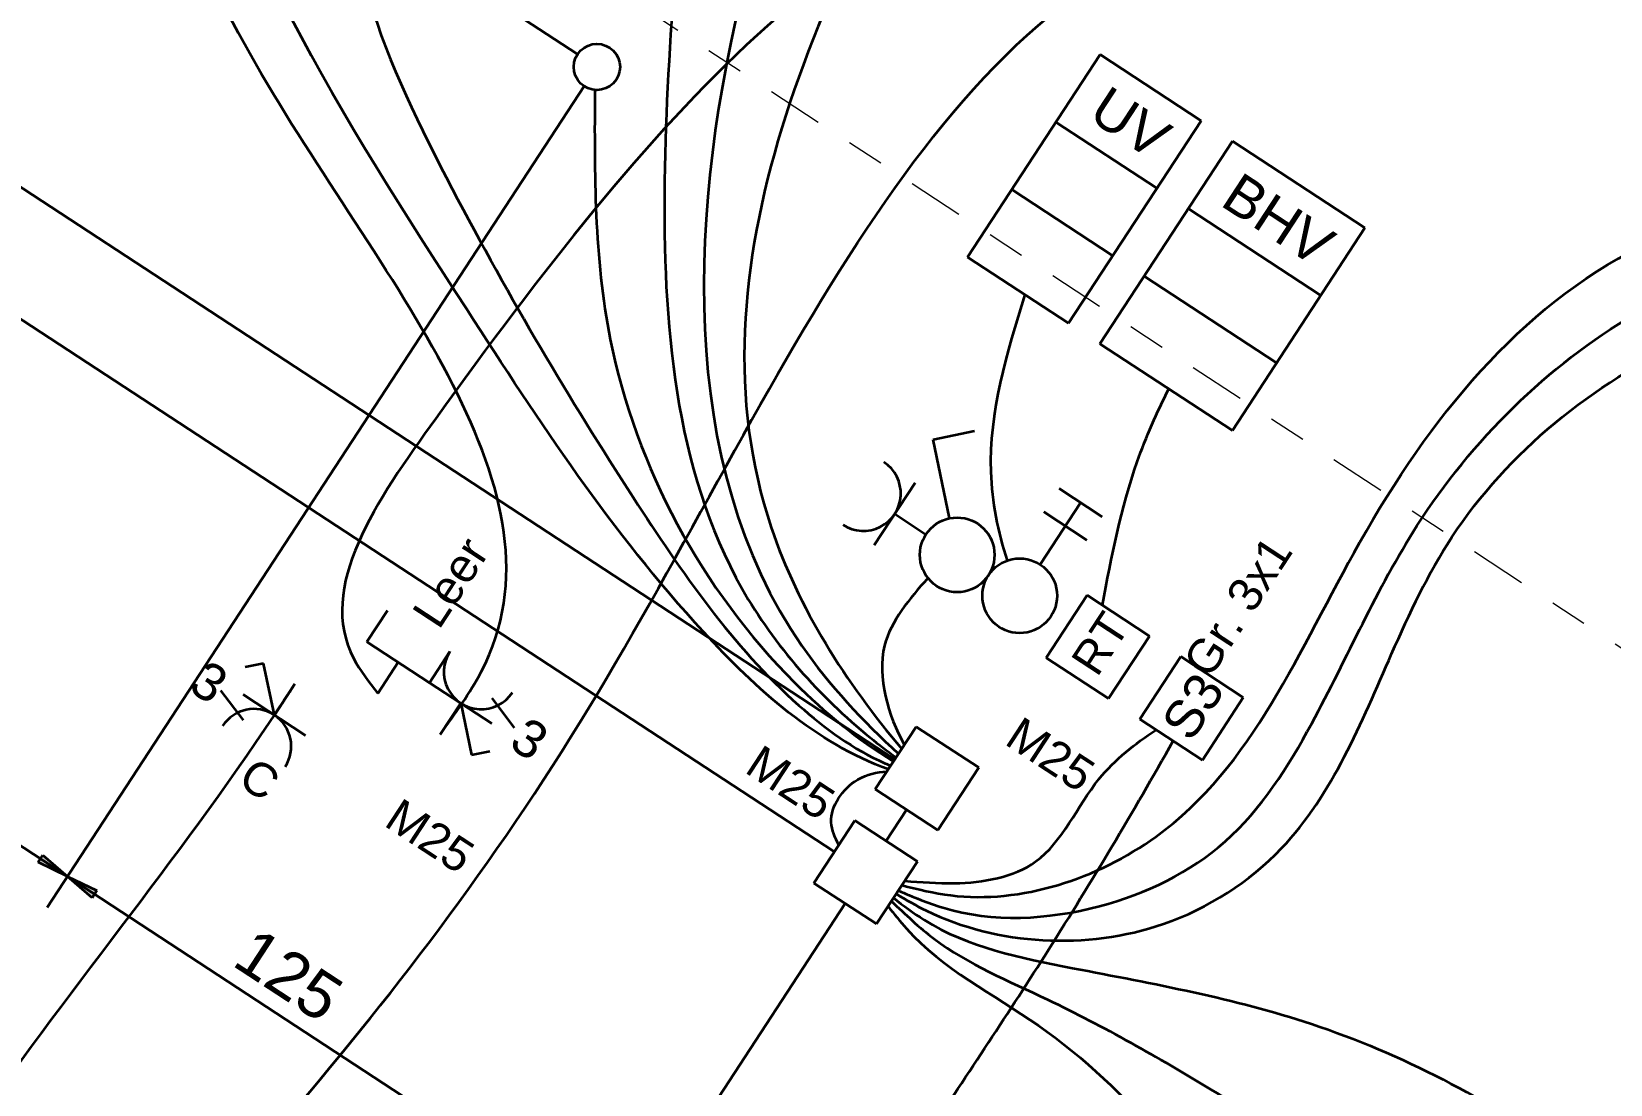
# Model space of a CAD drawing. Header units: metres. Extents: x 2696276 to 2696381, y 1245119 to 1245220.
# Drawn here: x 2696294.509 to 2696298.736, y 1245180.725 to 1245183.543 of the extents above; entities that cross this region are included whole.
import ezdxf
from ezdxf.lldxf.tags import DXFTag

# ---------------------------------------------------------------- set-up
doc = ezdxf.new("R2010")
doc.units = ezdxf.units.M
doc.linetypes.add('000_hbf_Strichpunkt 3_1_1mm Achsen', pattern=[0.25, 0.15, -0.05, 0, -0.05])
for name, color, linetype, lineweight, true_color in [('011_232.51_Lichtinstallationen allgemein', 150, 'Continuous', 35, 0x0080ff), ('011_232.51_Lichtinstallationen allgemein_Deckenltg', 150, 'Continuous', 35, 0x0080ff), ('013_232.61_Kraftinstallationen allgemein_Bodenltg', 1, 'STRICHLINIE', 35, 0xff0000), ('014_232.62_Storeninstallationen', 1, 'Continuous', 35, 0xff0000), ('014_232.62_Storeninstallationen_Deckenltg', 1, 'Continuous', 35, 0xff0000), ('016_232.70_HLKS-Installation', 5, 'Continuous', 35, 0x0000ff), ('016_232.70_HLKS-Installation_Bodenltg', 5, 'STRICHLINIE', 35, 0x0000ff), ('018_233.01_Innenleuchten', 150, 'Continuous', 35, 0x0080ff), ('035_236.3__UKV-Installationen', 24, 'Continuous', 35, 0x993300), ('035_236.3__UKV-Installationen_Bodenltg', 24, 'STRICHLINIE', 35, 0x993300), ('035_236.3__UKV-Installationen_Deckenltg', 24, 'Continuous', 35, 0x993300)]:
    doc.layers.add(name, color=color, linetype=linetype, lineweight=lineweight, true_color=true_color)
doc.layers.add('1_M01_Achsen.V', color=7, linetype='Continuous')
doc.layers.add('X_Mass', color=7, linetype='Continuous', lineweight=35)
doc.styles.get("Standard").update_dxf_attribs({"font": 'arial.ttf'})
tags = doc.linetypes.add('STRICHLINIE', pattern=[19.05, 12.7, -6.35]).pattern_tags.tags
tags[6:7] = [DXFTag(74, 4), DXFTag(75, 0), DXFTag(340, '0'), DXFTag(46, 0.0), DXFTag(50, 0.0), DXFTag(44, 0.0), DXFTag(45, 0.0)]
tags[4:5] = [DXFTag(74, 4), DXFTag(75, 0), DXFTag(340, '0'), DXFTag(46, 0.0), DXFTag(50, 0.0), DXFTag(44, 0.0), DXFTag(45, 0.0)]
tags = doc.linetypes.add('STRICHPUNKT2', pattern=[12.7, 6.35, -3.175, 0, -3.175]).pattern_tags.tags
tags[10:11] = [DXFTag(74, 4), DXFTag(75, 0), DXFTag(340, '0'), DXFTag(46, 0.0), DXFTag(50, 0.0), DXFTag(44, 0.0), DXFTag(45, 0.0)]
tags[8:9] = [DXFTag(74, 4), DXFTag(75, 0), DXFTag(340, '0'), DXFTag(46, 0.0), DXFTag(50, 0.0), DXFTag(44, 0.0), DXFTag(45, 0.0)]
tags[6:7] = [DXFTag(74, 4), DXFTag(75, 0), DXFTag(340, '0'), DXFTag(46, 0.0), DXFTag(50, 0.0), DXFTag(44, 0.0), DXFTag(45, 0.0)]
tags[4:5] = [DXFTag(74, 4), DXFTag(75, 0), DXFTag(340, '0'), DXFTag(46, 0.0), DXFTag(50, 0.0), DXFTag(44, 0.0), DXFTag(45, 0.0)]

# ---------------------------------------------------------------- blocks, each defined once
blk = doc.blocks.new('Maß-A0S2JCAI73', base_point=(-99.38, 748.96))
at = {"color": 0, "linetype": 'ByBlock', "lineweight": -2, "ltscale": 0.35}
for p, q in [((-45, 1023.96), (-24.35, 1023.96)), ((-36.14, 1015.29), (-35, 1023.96)), ((-35, 1023.96), (-33.86, 1015.29)), ((-35, 1023.96), (-35, 748.96)), ((-33.86, 1015.29), (-36.14, 1015.29)), ((-35, 833.95), (-36.14, 842.62)), ((-36.14, 842.62), (-33.86, 842.62)), ((-33.86, 842.62), (-35, 833.95)), ((-45, 833.95), (-15.11, 833.95)), ((-36.14, 825.27), (-35, 833.95)), ((-35, 833.95), (-33.86, 825.27)), ((-33.86, 825.27), (-36.14, 825.27)), ((-35, 748.96), (-36.14, 757.63)), ((-36.14, 757.63), (-33.86, 757.63)), ((-33.86, 757.63), (-35, 748.96)), ((-25, 748.96), (-99.38, 748.96))]:
    blk.add_line(p, q, dxfattribs=at)
for points in [[(-35, 1023.96), (-33.86, 1015.29), (-36.14, 1015.29)], [(-35, 833.95), (-36.14, 842.62), (-33.86, 842.62)], [(-35, 833.95), (-33.86, 825.27), (-36.14, 825.27)], [(-35, 748.96), (-36.14, 757.63), (-33.86, 757.63)]]:
    blk.add_solid(points, dxfattribs=at)
at = {"color": 0, "linetype": 'ByBlock', "lineweight": -2, "ltscale": 0.35, "char_height": 12.5, "attachment_point": 1, "rotation": 90}
for s, insert in [('{\\fArial;190}', (-51.71, 988.59)), ('{\\fArial;85}', (-51.79, 789.5))]:
    blk.add_mtext(s, dxfattribs=dict(at, insert=insert))
blk = doc.blocks.new('0_232.51_Lichtinstallationen allgemein_Deckenltg-A0S2JCB673', base_point=(-592.69, 908.8))
at = {"color": 0, "linetype": 'ByBlock', "lineweight": -2, "ltscale": 0.35}
blk.add_open_spline([(-575.39, 1382.36), (-585.4, 1274.88), (-600.98, 1107.57), (-495.53, 928.28), (-423.35, 910.9), (-410.61, 908.8)], degree=3, knots=[0, 0, 0, 0, 322.521697, 502.056633, 540.81849, 540.81849, 540.81849, 540.81849], dxfattribs=at)
blk = doc.blocks.new('Deckenlampendübel-A0S2JCBI73', base_point=(-585.02, 1012.24))
at = {"color": 0, "lineweight": -2}
blk.add_circle((-578.83, 1018.42), 6.19, dxfattribs=at)
blk = doc.blocks.new('Steckdose T13_ UP-A0S2JCBM73', base_point=(-456.61, 951.96))
at = {"color": 0, "lineweight": -2}
for p, q in [((-446.61, 971.96), (-446.61, 951.96)), ((-446.61, 961.96), (-436.61, 961.96))]:
    blk.add_line(p, q, dxfattribs=at)
blk.add_ellipse((-456.61, 961.96), major_axis=(0, -10), ratio=1, start_param=0, end_param=3.141593, dxfattribs=at)
blk = doc.blocks.new('0_236.3_UKV-Installationen_Deckenltg-A0S2JCBQ73', base_point=(-361.61, 1048.96))
at = {"color": 0, "linetype": 'ByBlock', "lineweight": -2, "ltscale": 0.35}
blk.add_open_spline([(-361.61, 1203.89), (-360.77, 1197.36), (-355.42, 1155.28), (-231.8, 1189.52), (-136.93, 1211.33), (-35.31, 1148.28), (-38.28, 1087.3), (-49.3, 1064.64), (-48.76, 1052.32), (-48.61, 1048.96)], degree=3, knots=[0, 0, 0, 0, 18.585915, 119.695291, 252.970899, 362.112816, 399.202348, 425.863058, 435.863058, 435.863058, 435.863058, 435.863058], dxfattribs=at)
blk = doc.blocks.new('0_236.3_UKV-Installationen_Bodenltg-A0S2JCF473', base_point=(-563.94, 845.96))
at = {"color": 0, "lineweight": -2}
blk.add_open_spline([(-361.61, 1203.89), (-411.03, 1189.02), (-542.54, 1149.45), (-562.04, 987.98), (-565.54, 856.02), (-539.78, 847.22), (-536.11, 845.96)], degree=3, knots=[0, 0, 0, 0, 144.368215, 384.178447, 452.142868, 463.463135, 463.463135, 463.463135, 463.463135], dxfattribs=at)
blk = doc.blocks.new('0_232.51_Lichtinstallationen allgemein_Deckenltg-A0S2JCFW73', base_point=(-563.15, 410.64))
at = {"color": 0, "linetype": 'ByBlock', "lineweight": -2, "ltscale": 0.35}
blk.add_open_spline([(-380.11, 412.93), (-385.89, 411.77), (-432.7, 404.84), (-548.84, 487.43), (-571.25, 659.84), (-555.96, 782.25), (-556.1, 832.63), (-556.11, 835.96)], degree=3, knots=[0, 0, 0, 0, 17.698165, 140.470421, 362.985109, 504.076043, 514.076043, 514.076043, 514.076043, 514.076043], dxfattribs=at)
blk = doc.blocks.new('0_232.51_Lichtinstallationen allgemein_Bodenltg-A0S2JCHM73', base_point=(-390.61, 877.07))
at = {"color": 0, "linetype": 'ByBlock', "lineweight": -2, "ltscale": 0.35}
blk.add_open_spline([(-390.61, 877.07), (-387.53, 877.17), (-363.32, 878.69), (-327.38, 899.48), (-304.8, 950.56), (-313.89, 995.49), (-320.3, 1040.36), (-311.49, 1093.57), (-268.04, 1162.82), (-153.13, 1208.03), (-32.79, 1140.44), (-29.52, 1068.94), (-28.61, 1048.96)], degree=3, knots=[0, 0, 0, 0, 9.239752, 72.815015, 110.414714, 170.170666, 205.343224, 246.503316, 329.328898, 438.603492, 589.387544, 647.847477, 647.847477, 647.847477, 647.847477], dxfattribs=at)
blk = doc.blocks.new('0_232.51_Lichtinstallationen allgemein_Deckenltg-A0S2JCK873', base_point=(-544.56, 910.39))
at = {"color": 0, "linetype": 'ByBlock', "lineweight": -2, "ltscale": 0.35}
blk.add_open_spline([(-435.16, 1449.81), (-465.55, 1413.48), (-537.59, 1327.34), (-552.6, 1142.74), (-524.86, 958.99), (-432.61, 916.84), (-410.61, 910.39)], degree=3, knots=[0, 0, 0, 0, 138.72305, 328.853891, 548.715419, 617.489436, 617.489436, 617.489436, 617.489436], dxfattribs=at)
blk = doc.blocks.new('0_232.51_Lichtinstallationen allgemein_Deckenltg-A0S2JCLY73', base_point=(-417.55, 879.58))
at = {"color": 0, "linetype": 'ByBlock', "lineweight": -2, "ltscale": 0.35}
blk.add_open_spline([(-410.61, 879.58), (-412.49, 880.74), (-418.34, 884.35), (-417.92, 896.32), (-412.79, 901.55), (-410.61, 903.15)], degree=3, knots=[0, 0, 0, 0, 6.428672, 19.890926, 28.022051, 28.022051, 28.022051, 28.022051], dxfattribs=at)
blk = doc.blocks.new('Maß-A0S2JCNG73', base_point=(-908.04, 121.96))
at = {"color": 0, "linetype": 'ByBlock', "lineweight": -2, "ltscale": 0.35}
for p, q in [((-892, 1018.42), (-585.02, 1018.42)), ((-892, 906.99), (-410.61, 906.99)), ((-892, 877.46), (-410.61, 877.46))]:
    blk.add_line(p, q, dxfattribs=at)
blk = doc.blocks.new('0_232.51_Lichtinstallationen allgemein_Bodenltg-A0S2JCOY73', base_point=(-390.61, 878.14))
at = {"color": 0, "linetype": 'ByBlock', "lineweight": -2, "ltscale": 0.35}
blk.add_open_spline([(-390.61, 878.14), (-386.4, 878.9), (-368.37, 882.13), (-342.03, 901.34), (-320.9, 936.61), (-321.8, 983.57), (-332.5, 1042.37), (-314.19, 1128.02), (-219.1, 1219.32), (-187.09, 1319.31), (-170.69, 1382.41)], degree=3, knots=[0, 0, 0, 0, 12.78743, 54.735444, 92.609888, 131.73721, 191.676961, 272.955483, 380.725134, 576.30056, 576.30056, 576.30056, 576.30056], dxfattribs=at)
blk = doc.blocks.new('Storentaster_ UP-A0S2JCP273', base_point=(-416.61, 951.96))
at = {"color": 0, "lineweight": -2}
for p, q in [((-399.71, 991.72), (-413.51, 991.72)), ((-406.61, 971.96), (-406.61, 991.72)), ((-399.71, 984.31), (-413.51, 984.31))]:
    blk.add_line(p, q, dxfattribs=at)
blk.add_circle((-406.61, 961.96), 10, dxfattribs=at)
blk = doc.blocks.new('1_Abzweigdose quadratisch UP-A0S2JCP473', base_point=(-410.61, 897.46))
at = {"color": 0, "lineweight": -2}
for p, q in [((-410.61, 897.46), (-410.61, 917.46)), ((-410.61, 917.46), (-390.61, 917.46)), ((-390.61, 917.46), (-390.61, 897.46)), ((-390.61, 897.46), (-410.61, 897.46))]:
    blk.add_line(p, q, dxfattribs=at)
blk = doc.blocks.new('0_232.51_Lichtinstallationen allgemein_Deckenltg-A0S2JCQE73', base_point=(-390.61, 881.24))
at = {"color": 0, "linetype": 'ByBlock', "lineweight": -2, "ltscale": 0.35}
blk.add_open_spline([(-390.61, 881.24), (-386.73, 883.35), (-376.35, 888.99), (-359.18, 905.01), (-364.43, 930.46), (-359.03, 945.74), (-356.43, 951.96)], degree=3, knots=[0, 0, 0, 0, 13.362582, 35.844003, 63.67717, 83.902104, 83.902104, 83.902104, 83.902104], dxfattribs=at)
blk = doc.blocks.new('Gruppenzuleitung-A0S2JCSK73', base_point=(-425.58, 1030.17))
at = {"color": 0, "lineweight": -2}
for p, q in [((-425.58, 1030.17), (-425.58, 1094.97)), ((-425.58, 1094.97), (-383.18, 1094.97)), ((-383.18, 1094.97), (-383.18, 1030.17)), ((-383.18, 1073.37), (-425.58, 1073.37)), ((-383.18, 1051.77), (-425.58, 1051.77)), ((-383.18, 1030.17), (-425.58, 1030.17))]:
    blk.add_line(p, q, dxfattribs=at)
at = {"color": 0, "lineweight": -2, "insert": (-419.29, 1089.57), "char_height": 10.8, "attachment_point": 1}
blk.add_mtext('{\\fArial;BHV}', dxfattribs=at)
blk = doc.blocks.new('0_232.51_Lichtinstallationen allgemein_Bodenltg-A0S2JCT073', base_point=(-673.65, 903.79))
at = {"color": 0, "linetype": 'ByBlock', "lineweight": -2, "ltscale": 0.35}
blk.add_open_spline([(-673.65, 1061.66), (-672.62, 1054.87), (-666.29, 1013.11), (-594.1, 968.29), (-516.17, 930.18), (-454.86, 904.89), (-420.81, 903.16), (-411.14, 904.87), (-410.61, 904.97)], degree=3, knots=[0, 0, 0, 0, 20.337763, 125.05712, 221.017605, 292.004155, 319.853232, 321.471032, 321.471032, 321.471032, 321.471032], dxfattribs=at)
blk = doc.blocks.new('0_232.62_Storeninstallationen_Deckenltg-A0S2JCVG73', base_point=(-449.64, 967.99))
at = {"color": 0, "linetype": 'ByBlock', "lineweight": -2, "ltscale": 0.35}
blk.add_open_spline([(-449.64, 1030.17), (-445.06, 1014.37), (-438.2, 990.69), (-420.86, 973.02), (-414.59, 967.99)], degree=3, knots=[0, 0, 0, 0, 48.351045, 72.485127, 72.485127, 72.485127, 72.485127], dxfattribs=at)
blk = doc.blocks.new('0_232.51_Lichtinstallationen allgemein_Deckenltg-A0S2JCZA73', base_point=(-575.94, 906.3))
at = {"color": 0, "linetype": 'ByBlock', "lineweight": -2, "ltscale": 0.35}
blk.add_open_spline([(-575.94, 1012.96), (-563.75, 994.12), (-532.58, 945.93), (-467.94, 910.89), (-421.88, 905.99), (-410.61, 906.35)], degree=3, knots=[0, 0, 0, 0, 66.925628, 171.181728, 205.032748, 205.032748, 205.032748, 205.032748], dxfattribs=at)
blk = doc.blocks.new('0_232.51_Lichtinstallationen allgemein_Deckenltg-A0S2JD2273', base_point=(-390.61, 759.7))
at = {"color": 0, "linetype": 'ByBlock', "lineweight": -2, "ltscale": 0.35}
blk.add_open_spline([(-390.61, 873.13), (-388.15, 872.3), (-371.81, 866.76), (-323.27, 872.55), (-239.28, 842.68), (-169.27, 801.98), (-140.68, 763.53), (-138.08, 759.7)], degree=3, knots=[0, 0, 0, 0, 7.756546, 51.594232, 141.572496, 271.081055, 284.960221, 284.960221, 284.960221, 284.960221], dxfattribs=at)
blk = doc.blocks.new('Deckenlampendübel-A0S2JD2G73', base_point=(-585.02, 1012.24))
at = {"color": 0, "lineweight": -2}
blk.add_circle((-578.83, 1018.42), 6.19, dxfattribs=at)
blk = doc.blocks.new('1xRJ45-Steckdose_ UP-A0S2JD3273', base_point=(-546.11, 845.96))
at = {"color": 0, "lineweight": -2}
for p, q in [((-546.11, 855.96), (-546.11, 865.96)), ((-526.11, 865.96), (-526.11, 855.96)), ((-526.11, 855.96), (-546.11, 855.96)), ((-536.11, 855.96), (-536.11, 845.96))]:
    blk.add_line(p, q, dxfattribs=at)
blk = doc.blocks.new('Raumthermostat_ UP-A0S2JD6M73', base_point=(-391.61, 951.96))
at = {"color": 0, "lineweight": -2}
for p, q in [((-391.61, 951.96), (-391.61, 971.96)), ((-371.61, 971.96), (-391.61, 971.96)), ((-371.61, 951.96), (-371.61, 971.96)), ((-391.61, 951.96), (-371.61, 951.96))]:
    blk.add_line(p, q, dxfattribs=at)
at = {"color": 0, "lineweight": -2, "insert": (-386.01, 954.87), "char_height": 8.8, "attachment_point": 1, "rotation": 89.9996}
blk.add_mtext('{\\fArial;RT}', dxfattribs=at)
blk = doc.blocks.new('Gruppenzuleitung-A0S2JD6S73', base_point=(-467.92, 1030.17))
at = {"color": 0, "linetype": 'ByBlock', "lineweight": -2, "ltscale": 0.35}
for p, q in [((-467.92, 1030.17), (-467.92, 1094.97)), ((-467.92, 1094.97), (-435.58, 1094.97)), ((-435.58, 1094.97), (-435.58, 1030.17)), ((-435.58, 1073.37), (-467.92, 1073.37)), ((-435.58, 1051.77), (-467.92, 1051.77)), ((-435.58, 1030.17), (-467.92, 1030.17))]:
    blk.add_line(p, q, dxfattribs=at)
at = {"color": 0, "linetype": 'ByBlock', "lineweight": -2, "ltscale": 0.35, "insert": (-461.59, 1089.57), "char_height": 10.8, "attachment_point": 1}
blk.add_mtext('{\\fArial;UV}', dxfattribs=at)
blk = doc.blocks.new('0_232.61_Kraftinstallationen allgemein_Bodenltg-A0S2JD7E73', base_point=(-307.93, 841.48))
at = {"color": 0, "linetype": 'ByBlock', "lineweight": -2, "ltscale": 0.35}
blk.add_open_spline([(-307.93, 841.48), (-306.99, 843.34), (-297.02, 862.99), (-249.9, 888.17), (-203.89, 896.03), (-177.09, 895.08)], degree=3, knots=[0, 0, 0, 0, 6.235408, 65.904211, 146.379844, 146.379844, 146.379844, 146.379844], dxfattribs=at)
blk = doc.blocks.new('Steckdose T13_ UP_ 3-fach_ geschaltet-A0S2JD8G73', base_point=(-579.44, 815.96))
at = {"color": 0, "lineweight": -2}
for p, q in [((-566.11, 835.96), (-569.66, 832.42)), ((-556.11, 825.96), (-566.11, 835.96)), ((-556.11, 825.96), (-556.11, 835.96)), ((-546.11, 825.96), (-566.11, 825.96)), ((-562.28, 820.27), (-571.73, 823.66))]:
    blk.add_line(p, q, dxfattribs=at)
blk.add_ellipse((-556.11, 815.96), major_axis=(10, 0), ratio=1, start_param=0, end_param=3.141592, dxfattribs=at)
at = {"color": 0, "lineweight": -2, "insert": (-579.44, 828.84), "char_height": 10, "attachment_point": 1, "rotation": 360}
blk.add_mtext('{\\fArial;3}', dxfattribs=at)
blk = doc.blocks.new('0_232.51_Lichtinstallationen allgemein_Bodenltg-A0S2JDBY73', base_point=(-786.11, 901.52))
at = {"color": 0, "linetype": 'ByBlock', "lineweight": -2, "ltscale": 0.35}
blk.add_open_spline([(-410.61, 903.84), (-430.6, 899.04), (-488.87, 908.22), (-593.7, 954.29), (-710.12, 1006.29), (-772.21, 1097.24), (-782.01, 1142.84), (-786.11, 1161.9)], degree=3, knots=[0, 0, 0, 0, 61.70398, 168.79163, 348.471898, 429.547237, 487.722265, 487.722265, 487.722265, 487.722265], dxfattribs=at)
blk = doc.blocks.new('Schalterplatte UP-A0S2JDD673', base_point=(-361.61, 951.96))
at = {"color": 0, "lineweight": -2}
for p, q in [((-341.61, 971.96), (-361.61, 971.96)), ((-361.61, 971.96), (-361.61, 951.96)), ((-341.61, 951.96), (-341.61, 971.96)), ((-361.61, 951.96), (-341.61, 951.96))]:
    blk.add_line(p, q, dxfattribs=at)
blk = doc.blocks.new('Kurzbezeichnung-A0S2JDD873', base_point=(-356.62, 954.04))
at = {"color": 0, "lineweight": -2, "insert": (-356.62, 954.04), "char_height": 10, "attachment_point": 1, "rotation": 90.0004}
blk.add_mtext('{\\fArial;S3}', dxfattribs=at)
blk = doc.blocks.new('0_236.3_UKV-Installationen_Bodenltg-A0S2JDJU73', base_point=(-536.11, 457.96))
at = {"color": 0, "lineweight": -2}
blk.add_open_spline([(-536.11, 457.96), (-529.56, 506.36), (-510.72, 645.61), (-465.83, 859.5), (-523.97, 1128.45), (-398.94, 1186.55), (-361.61, 1203.89)], degree=3, knots=[0, 0, 0, 0, 145.540827, 418.737658, 689.392775, 804.624734, 804.624734, 804.624734, 804.624734], dxfattribs=at)
blk = doc.blocks.new('0_232.51_Lichtinstallationen allgemein_Deckenltg-A0S2JDLS73', base_point=(-390.61, 875.33))
at = {"color": 0, "linetype": 'ByBlock', "lineweight": -2, "ltscale": 0.35}
blk.add_open_spline([(-390.61, 875.77), (-387.24, 875.53), (-369.93, 874.31), (-332.34, 889.37), (-276.29, 913.14), (-213.8, 919.31), (-174.61, 914.49), (-160.9, 912.01)], degree=3, knots=[0, 0, 0, 0, 10.078636, 51.833759, 117.541352, 194.036082, 235.85619, 235.85619, 235.85619, 235.85619], dxfattribs=at)
blk = doc.blocks.new('0_232.51_Lichtinstallationen allgemein_Deckenltg-A0S2JDNC73', base_point=(-350.95, 531.64))
at = {"color": 0, "linetype": 'ByBlock', "lineweight": -2, "ltscale": 0.35}
blk.add_open_spline([(-333.11, 531.64), (-326.86, 535.44), (-308.9, 546.34), (-312.77, 630.22), (-347.76, 714.4), (-348.51, 818.85), (-347.73, 888.78), (-349.52, 930.29), (-350.95, 951.96)], degree=3, knots=[0, 0, 0, 0, 20.854524, 59.878301, 221.593507, 307.840463, 367.099003, 432.245914, 432.245914, 432.245914, 432.245914], dxfattribs=at)
blk = doc.blocks.new('0_232.51_Lichtinstallationen allgemein_Deckenltg-A0S2JDQ273', base_point=(-390.61, 879.81))
at = {"color": 0, "linetype": 'ByBlock', "lineweight": -2, "ltscale": 0.35}
blk.add_open_spline([(-390.61, 879.81), (-386.4, 881.3), (-364.21, 889.16), (-325.18, 938.5), (-343.9, 1027.88), (-334.4, 1127.44), (-254.5, 1199.69), (-249.97, 1309.96), (-242.4, 1439.84), (-305.38, 1454.55), (-316.6, 1455.99)], degree=3, knots=[0, 0, 0, 0, 13.352388, 70.50283, 166.39622, 275.611475, 353.84389, 467.2828, 612.747766, 646.681726, 646.681726, 646.681726, 646.681726], dxfattribs=at)
blk = doc.blocks.new('Maß-A0S2JDQO73', base_point=(-786.11, 660.73))
at = {"color": 0, "linetype": 'ByBlock', "lineweight": -2, "ltscale": 0.35}
for p, q in [((-578.83, 749.5), (-578.83, 1012.24)), ((-400.61, 749.5), (-400.61, 867.46)), ((-786.11, 759.5), (-258.11, 759.5)), ((-587.51, 758.36), (-587.51, 760.64)), ((-587.51, 760.64), (-578.83, 759.5)), ((-578.83, 759.5), (-587.51, 758.36)), ((-578.83, 759.5), (-570.16, 760.64)), ((-570.16, 758.36), (-578.83, 759.5)), ((-570.16, 760.64), (-570.16, 758.36))]:
    blk.add_line(p, q, dxfattribs=at)
for points in [[(-578.83, 759.5), (-587.51, 758.36), (-587.51, 760.64)], [(-578.83, 759.5), (-570.16, 760.64), (-570.16, 758.36)]]:
    blk.add_solid(points, dxfattribs=at)
at = {"color": 0, "linetype": 'ByBlock', "lineweight": -2, "ltscale": 0.35, "insert": (-529.36, 776.17), "char_height": 12.5, "attachment_point": 1}
blk.add_mtext('{\\fArial;125}', dxfattribs=at)
blk = doc.blocks.new('1_Abzweigdose quadratisch UP-A0S2JDS273', base_point=(-410.61, 867.46))
at = {"color": 0, "lineweight": -2}
for p, q in [((-410.61, 867.46), (-410.61, 887.46)), ((-410.61, 887.46), (-390.61, 887.46)), ((-390.61, 887.46), (-390.61, 867.46)), ((-390.61, 867.46), (-410.61, 867.46))]:
    blk.add_line(p, q, dxfattribs=at)
blk = doc.blocks.new('0_232.51_Lichtinstallationen allgemein_Bodenltg-A0S2JDS473', base_point=(-786.11, 907.62))
at = {"color": 0, "linetype": 'ByBlock', "lineweight": -2, "ltscale": 0.35}
blk.add_open_spline([(-786.11, 1232.97), (-782.78, 1233), (-748.86, 1233.35), (-667.61, 1209.18), (-603.85, 1107.43), (-551.4, 1003), (-491.29, 924.97), (-433.87, 909.24), (-413.52, 907.78), (-410.61, 907.62)], degree=3, knots=[0, 0, 0, 0, 10, 101.845108, 236.936912, 350.373514, 461.544477, 514.097769, 522.83844, 522.83844, 522.83844, 522.83844], dxfattribs=at)
blk = doc.blocks.new('0_232.51_Lichtinstallationen allgemein_Deckenltg-A0S2JDTG73', base_point=(-390.61, 836.97))
at = {"color": 0, "linetype": 'ByBlock', "lineweight": -2, "ltscale": 0.35}
blk.add_open_spline([(-390.61, 874.75), (-385.57, 873.84), (-369.2, 870.85), (-336.04, 877.24), (-287.01, 879.97), (-220.75, 880.92), (-151.83, 879.93), (-81.36, 880.49), (-36.64, 879.37), (7.36, 881.22), (11.11, 859.82), (11.05, 848.3), (11.01, 839.26), (10.97, 836.97)], degree=3, knots=[0, 0, 0, 0, 15.268094, 49.674885, 99.570193, 163.088545, 247.762841, 308.628162, 368.074305, 400.157717, 408.76289, 428.867131, 435.747106, 435.747106, 435.747106, 435.747106], dxfattribs=at)
blk = doc.blocks.new('Steckdose T13_ UP_ 3-fach_ geschaltet-A0S2JDV873', base_point=(-526.11, 845.96))
at = {"color": 0, "lineweight": -2}
for p, q in [((-509.93, 861.65), (-500.49, 858.27)), ((-526.11, 855.96), (-506.11, 855.96)), ((-516.11, 855.96), (-516.11, 845.96)), ((-516.11, 855.96), (-506.11, 845.96)), ((-506.11, 845.96), (-502.56, 849.51))]:
    blk.add_line(p, q, dxfattribs=at)
blk.add_ellipse((-516.11, 865.96), major_axis=(-10, 0), ratio=1, start_param=0, end_param=3.141593, dxfattribs=at)
at = {"color": 0, "lineweight": -2, "insert": (-499.32, 863.09), "char_height": 10, "attachment_point": 1}
blk.add_mtext('{\\fArial;3}', dxfattribs=at)
blk = doc.blocks.new('Schalter_ Schema 0_ UP-A0S2JDYG73', base_point=(-448.89, 951.96))
at = {"color": 0, "lineweight": -2}
for p, q in [((-448.89, 984.25), (-440.92, 992.22)), ((-433.68, 969.03), (-448.89, 984.25))]:
    blk.add_line(p, q, dxfattribs=at)
blk.add_circle((-426.61, 961.96), 10, dxfattribs=at)
blk = doc.blocks.new('0_232.70_HLKS-Installation_Bodenltg-A0S2JDYU73', base_point=(-403.49, 971.96))
at = {"color": 0, "lineweight": -2}
blk.add_open_spline([(-386.69, 971.96), (-391.72, 984.19), (-399.46, 1003), (-402.74, 1023.11), (-403.49, 1030.17)], degree=3, knots=[0, 0, 0, 0, 39.485835, 60.785209, 60.785209, 60.785209, 60.785209], dxfattribs=at)
blk = doc.blocks.new('0_232.51_Lichtinstallationen allgemein_Bodenltg-A0S2JDZQ73', base_point=(-786.11, 845.96))
at = {"color": 0, "linetype": 'ByBlock', "lineweight": -2, "ltscale": 0.35}
blk.add_open_spline([(-516.11, 845.96), (-515.8, 852.79), (-512.85, 917.82), (-669.97, 957.56), (-776.99, 1056.11), (-784.14, 1139.04), (-786.11, 1161.9)], degree=3, knots=[0, 0, 0, 0, 20, 190.411694, 367.686012, 435.13941, 435.13941, 435.13941, 435.13941], dxfattribs=at)
blk = doc.blocks.new('0_232.51_Lichtinstallationen allgemein_Deckenltg-A0S2JE1G73', base_point=(-431.3, 911.64))
at = {"color": 0, "linetype": 'ByBlock', "lineweight": -2, "ltscale": 0.35}
blk.add_open_spline([(-429.78, 952.48), (-430.82, 945.01), (-433.17, 928.12), (-418.57, 915.91), (-410.61, 911.64)], degree=3, knots=[0, 0, 0, 0, 21.494546, 48.591917, 48.591917, 48.591917, 48.591917], dxfattribs=at)
blk = doc.blocks.new('A$C4181af03')
at = {"layer": '1_M01_Achsen.V', "color": 7, "linetype": '000_hbf_Strichpunkt 3_1_1mm Achsen', "lineweight": 13}
blk.add_line((9.6389, 10.3846), (-9.3611, 10.3846), dxfattribs=at)
blk.add_line((9.6389, 10.3846), (-9.3611, 10.3846), dxfattribs=at)
blk = doc.blocks.new('A$Ccc2696ef')
blk.add_blockref('A$C4181af03', (0, 0))

msp = doc.modelspace()

# ---------------------------------------------------------------- linework, layer by layer
at = {"layer": 'X_Mass', "linetype": 'STRICHPUNKT2', "ltscale": 0.35}
msp.add_line((2696296.8515, 1245181.46), (2696296.7967, 1245181.3764), dxfattribs=at)

# ---------------------------------------------------------------- block references
at = {"rotation": 326.8000002754653}
msp.add_blockref('A$Ccc2696ef', (2696295.2894, 1245171.7568), dxfattribs=at)
at = {"layer": '011_232.51_Lichtinstallationen allgemein', "linetype": 'Continuous', "ltscale": 0.35, "xscale": 0.01, "yscale": 0.01, "zscale": 0.01, "rotation": 326.8000002754653}
for name, p in [('Schalter_ Schema 0_ UP-A0S2JDYG73', (2696296.7458, 1245182.1805)), ('Steckdose T13_ UP-A0S2JCBM73', (2696296.6813, 1245182.2227)), ('Steckdose T13_ UP_ 3-fach_ geschaltet-A0S2JD8G73', (2696294.9087, 1245181.7573)), ('Steckdose T13_ UP_ 3-fach_ geschaltet-A0S2JDV873', (2696295.5193, 1245181.7163)), ('Schalterplatte UP-A0S2JDD673', (2696297.4762, 1245181.7025)), ('Kurzbezeichnung-A0S2JDD873', (2696297.5293, 1245181.6926)), ('1_Abzweigdose quadratisch UP-A0S2JCP473', (2696296.7678, 1245181.5148)), ('1_Abzweigdose quadratisch UP-A0S2JDS273', (2696296.6035, 1245181.2638))]:
    msp.add_blockref(name, p, dxfattribs=at)
at = {"layer": '011_232.51_Lichtinstallationen allgemein_Deckenltg', "ltscale": 0.35, "xscale": 0.01, "yscale": 0.01, "zscale": 0.01, "rotation": 326.8000002754653}
for name, p in [('0_232.51_Lichtinstallationen allgemein_Deckenltg-A0S2JCK873', (2696295.7177, 1245182.3565)), ('0_232.51_Lichtinstallationen allgemein_Deckenltg-A0S2JCB673', (2696295.3062, 1245182.6067)), ('0_232.51_Lichtinstallationen allgemein_Bodenltg-A0S2JDS473', (2696293.6813, 1245183.6559)), ('0_232.51_Lichtinstallationen allgemein_Deckenltg-A0S2JDQ273', (2696296.8385, 1245181.2576)), ('0_232.51_Lichtinstallationen allgemein_Bodenltg-A0S2JDZQ73', (2696293.3437, 1245183.14)), ('0_232.51_Lichtinstallationen allgemein_Bodenltg-A0S2JDBY73', (2696293.6479, 1245183.6049)), ('0_232.51_Lichtinstallationen allgemein_Bodenltg-A0S2JCOY73', (2696296.8293, 1245181.2436)), ('0_232.51_Lichtinstallationen allgemein_Bodenltg-A0S2JCT073', (2696294.6013, 1245183.0081)), ('0_232.51_Lichtinstallationen allgemein_Bodenltg-A0S2JCHM73', (2696296.8235, 1245181.2347)), ('0_232.51_Lichtinstallationen allgemein_Deckenltg-A0S2JCZA73', (2696295.4327, 1245182.4941)), ('0_232.51_Lichtinstallationen allgemein_Deckenltg-A0S2JE1G73', (2696296.6723, 1245181.7467)), ('0_232.51_Lichtinstallationen allgemein_Deckenltg-A0S2JCQE73', (2696296.8463, 1245181.2696)), ('0_232.51_Lichtinstallationen allgemein_Deckenltg-A0S2JCFW73', (2696292.8256, 1245178.2765)), ('0_232.51_Lichtinstallationen allgemein_Deckenltg-A0S2JCLY73', (2696296.6118, 1245181.4031)), ('0_232.51_Lichtinstallationen allgemein_Deckenltg-A0S2JDLS73', (2696296.8139, 1245181.2201)), ('0_232.51_Lichtinstallationen allgemein_Deckenltg-A0S2JDTG73', (2696296.6039, 1245180.8991)), ('0_232.51_Lichtinstallationen allgemein_Deckenltg-A0S2JD2273', (2696296.1808, 1245180.2525))]:
    msp.add_blockref(name, p, dxfattribs=at)
at = {"layer": '011_232.51_Lichtinstallationen allgemein_Deckenltg', "linetype": 'STRICHLINIE', "ltscale": 0.35, "xscale": 0.01, "yscale": 0.01, "zscale": 0.01, "rotation": 326.8000002754653}
msp.add_blockref('0_232.51_Lichtinstallationen allgemein_Deckenltg-A0S2JDNC73', (2696295.2639, 1245178.1271), dxfattribs=at)
at = {"layer": '013_232.61_Kraftinstallationen allgemein_Bodenltg', "ltscale": 0.35, "xscale": 0.01, "yscale": 0.01, "zscale": 0.01, "rotation": 326.8000002754653}
msp.add_blockref('0_232.61_Kraftinstallationen allgemein_Bodenltg-A0S2JD7E73', (2696297.3204, 1245180.4841), dxfattribs=at)
at = {"layer": '014_232.62_Storeninstallationen', "linetype": 'Continuous', "ltscale": 0.35, "xscale": 0.01, "yscale": 0.01, "zscale": 0.01, "rotation": 326.8000002754653}
msp.add_blockref('Storentaster_ UP-A0S2JCP273', (2696297.016, 1245182.0037), dxfattribs=at)
at = {"layer": '014_232.62_Storeninstallationen_Deckenltg', "ltscale": 0.35, "xscale": 0.01, "yscale": 0.01, "zscale": 0.01, "rotation": 326.8000002754653}
msp.add_blockref('Gruppenzuleitung-A0S2JD6S73', (2696297.0148, 1245182.9391), dxfattribs=at)
at = {"layer": '014_232.62_Storeninstallationen_Deckenltg', "linetype": 'STRICHLINIE', "ltscale": 0.35, "xscale": 0.01, "yscale": 0.01, "zscale": 0.01, "rotation": 326.8000002754653}
msp.add_blockref('0_232.62_Storeninstallationen_Deckenltg-A0S2JCVG73', (2696296.8274, 1245182.3187), dxfattribs=at)
at = {"layer": '016_232.70_HLKS-Installation', "linetype": 'Continuous', "ltscale": 0.35, "xscale": 0.01, "yscale": 0.01, "zscale": 0.01, "rotation": 326.8000002754653}
for name, p in [('Gruppenzuleitung-A0S2JCSK73', (2696297.3691, 1245182.7073)), ('Raumthermostat_ UP-A0S2JD6M73', (2696297.2252, 1245181.8668))]:
    msp.add_blockref(name, p, dxfattribs=at)
at = {"layer": '016_232.70_HLKS-Installation_Bodenltg', "linetype": 'STRICHLINIE', "ltscale": 0.35, "xscale": 0.01, "yscale": 0.01, "zscale": 0.01, "rotation": 326.8000002754653}
msp.add_blockref('0_232.70_HLKS-Installation_Bodenltg-A0S2JDYU73', (2696297.2352, 1245182.0993), dxfattribs=at)
at = {"layer": '018_233.01_Innenleuchten', "linetype": 'Continuous', "ltscale": 0.35, "xscale": 0.01, "yscale": 0.01, "zscale": 0.01, "rotation": 326.8000002754653}
for name in ['Deckenlampendübel-A0S2JCBI73', 'Deckenlampendübel-A0S2JD2G73']:
    msp.add_blockref(name, (2696295.9368, 1245183.4302), dxfattribs=at)
at = {"layer": '035_236.3__UKV-Installationen', "linetype": 'Continuous', "ltscale": 0.35, "xscale": 0.01, "yscale": 0.01, "zscale": 0.01, "rotation": 326.8000002754653}
msp.add_blockref('1xRJ45-Steckdose_ UP-A0S2JD3273', (2696295.352, 1245181.8258), dxfattribs=at)
at = {"layer": '035_236.3__UKV-Installationen_Bodenltg', "linetype": 'STRICHLINIE', "ltscale": 0.35, "xscale": 0.01, "yscale": 0.01, "zscale": 0.01, "rotation": 326.8000002754653}
for name, p in [('0_236.3_UKV-Installationen_Bodenltg-A0S2JCF473', (2696295.2027, 1245181.9235)), ('0_236.3_UKV-Installationen_Bodenltg-A0S2JDJU73', (2696293.3111, 1245178.5244))]:
    msp.add_blockref(name, p, dxfattribs=at)
at = {"layer": '035_236.3__UKV-Installationen_Deckenltg', "ltscale": 0.35, "xscale": 0.01, "yscale": 0.01, "zscale": 0.01, "rotation": 326.8000002754653}
msp.add_blockref('0_236.3_UKV-Installationen_Deckenltg-A0S2JCBQ73', (2696298.0073, 1245182.5142), dxfattribs=at)
at = {"layer": 'X_Mass', "ltscale": 0.35, "xscale": 0.01, "yscale": 0.01, "zscale": 0.01, "rotation": 326.8000002754653}
for name, p in [('Maß-A0S2JCNG73', (2696288.3591, 1245177.7495)), ('Maß-A0S2JDQO73', (2696292.3295, 1245181.59)), ('Maß-A0S2JCAI73', (2696298.5589, 1245178.568))]:
    msp.add_blockref(name, p, dxfattribs=at)

# ---------------------------------------------------------------- texts
at = {"layer": '011_232.51_Lichtinstallationen allgemein', "linetype": 'Continuous', "ltscale": 0.35, "char_height": 0.09, "line_spacing_factor": 1.002}
for s, insert, attachment_point, rotation in [('{\\fArial;Gr. 3x1}', (2696297.8132, 1245182.2011), 3, 56.8004), ('{\\fArial;C}', (2696295.1439, 1245181.5794), 2, 326.8)]:
    msp.add_mtext(s, dxfattribs=dict(at, insert=insert, attachment_point=attachment_point, rotation=rotation))
at = {"layer": '011_232.51_Lichtinstallationen allgemein_Deckenltg', "ltscale": 0.35, "char_height": 0.09, "attachment_point": 2, "rotation": 326.8, "line_spacing_factor": 1.002}
for insert in [(2696297.262, 1245181.6458), (2696296.566, 1245181.5703)]:
    msp.add_mtext('{\\fArial;M25}', dxfattribs=dict(at, insert=insert))
at = {"layer": '035_236.3__UKV-Installationen', "linetype": 'Continuous', "ltscale": 0.35, "insert": (2696295.5239, 1245181.9882), "char_height": 0.09, "attachment_point": 1, "rotation": 56.8, "line_spacing_factor": 1.002}
msp.add_mtext('{\\fArial;Leer}', dxfattribs=at)
at = {"layer": '035_236.3__UKV-Installationen_Bodenltg', "linetype": 'STRICHLINIE', "ltscale": 0.35, "insert": (2696295.6004, 1245181.4274), "char_height": 0.09, "attachment_point": 2, "rotation": 326.8, "line_spacing_factor": 1.002}
msp.add_mtext('{\\fArial;M25}', dxfattribs=at)

doc.saveas('drawing.dxf')
